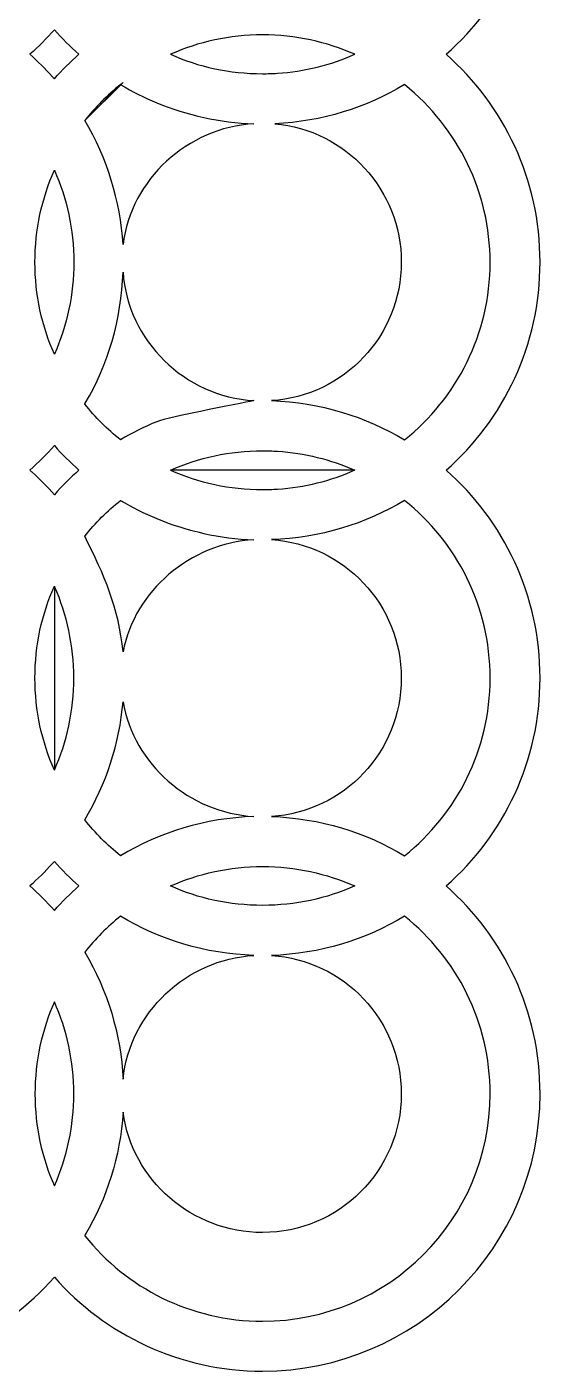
# Model space of a CAD drawing. Header units: centimetres. Extents: x -52 to 52, y -40 to 40.
# Drawn here: x -20.58 to -2.09, y -40 to 8.49 of the extents above; entities that cross this region are included whole.
import ezdxf

# ---------------------------------------------------------------- set-up
doc = ezdxf.new("R2010")
doc.units = ezdxf.units.CM
doc.header["$MEASUREMENT"] = 0
doc.layers.add('layer 1', color=7, linetype='Continuous')

msp = doc.modelspace()

# ---------------------------------------------------------------- linework, layer by layer
at = {"layer": 'layer 1', "color": 114}
for points, knots in [([(-48.70703, 7.4999), (-48.70703, 7.4999), (-48.70714, 7.5), (-48.70714, 7.5), (-48.70714, 7.5), (-48.70714, 7.5), (-48.70716, 7.50002), (-48.70716, 7.50002), (-48.70716, 7.50002), (-50.78352, 9.33253), (-52.09334, 12.01361), (-52.09334, 15), (-52.09334, 15), (-52.09334, 17.98637), (-50.78354, 20.66749), (-48.70718, 22.50002), (-48.70718, 22.50002), (-48.70718, 22.50002), (-48.70718, 22.50002), (-48.70718, 22.50002), (-48.70718, 22.50002), (-50.78354, 24.33252), (-52.09334, 27.01362), (-52.09334, 30), (-52.09334, 30), (-52.09334, 35.52191), (-47.61527, 40), (-42.09334, 40), (-42.09334, 40), (-39.10688, 40), (-36.42588, 38.69022), (-34.59337, 36.61379), (-34.59337, 36.61379), (-32.76085, 38.69018), (-30.07975, 40), (-27.09334, 40), (-27.09334, 40), (-24.10694, 40), (-21.42588, 38.69015), (-19.59337, 36.61378), (-19.59337, 36.61378), (-17.76084, 38.69017), (-15.07974, 40), (-12.09334, 40), (-12.09334, 40), (-6.57141, 40), (-2.09334, 35.52191), (-2.09334, 30), (-2.09334, 30), (-2.09334, 27.0136), (-3.40326, 24.33263), (-5.47963, 22.50011), (-5.47963, 22.50011), (-3.4032, 20.66758), (-2.09334, 17.98644), (-2.09334, 15), (-2.09334, 15), (-2.09334, 12.0136), (-3.40317, 9.33253), (-5.47955, 7.50002), (-5.47955, 7.50002), (-3.40315, 5.66749), (-2.09334, 2.98639), (-2.09334, 0), (-2.09334, 0), (-2.09334, -2.98645), (-3.40311, -5.66906), (-5.47955, -7.50157), (-5.47955, -7.50157), (-3.40316, -9.3341), (-2.09334, -12.0136), (-2.09334, -15), (-2.09334, -15), (-2.09334, -17.98639), (-3.40319, -20.66746), (-5.47956, -22.49997), (-5.47956, -22.49997), (-3.40317, -24.33252), (-2.09334, -27.01361), (-2.09334, -30), (-2.09334, -30), (-2.09334, -35.52191), (-6.57141, -40), (-12.09334, -40), (-12.09334, -40), (-15.07975, -40), (-17.76086, -38.69018), (-19.59338, -36.61379), (-19.59338, -36.61379), (-21.42589, -38.69023), (-24.10688, -40), (-27.09334, -40), (-27.09334, -40), (-30.07975, -40), (-32.76082, -38.69019), (-34.59334, -36.6138), (-34.59334, -36.6138), (-36.42586, -38.69017), (-39.10695, -40), (-42.09334, -40), (-42.09334, -40), (-47.61527, -40), (-52.09334, -35.52191), (-52.09334, -30), (-52.09334, -30), (-52.09334, -27.01361), (-50.78351, -24.33253), (-48.70714, -22.50001), (-48.70714, -22.50001), (-48.70714, -22.50001), (-48.70717, -22.49998), (-48.70717, -22.49998), (-48.70717, -22.49998), (-50.78352, -20.66748), (-52.09334, -17.98638), (-52.09334, -15), (-52.09334, -15), (-52.09334, -12.01362), (-50.78353, -9.3325), (-48.70717, -7.49998), (-48.70717, -7.49998), (-48.70717, -7.49998), (-48.70714, -7.49995), (-48.70714, -7.49995), (-48.70714, -7.49995), (-48.70714, -7.49995), (-48.70703, 7.4999), (-48.70703, 7.4999)], [0, 0, 0, 0, 0.03030303, 0.03030303, 0.03030303, 0.03030303, 0.06060606, 0.06060606, 0.06060606, 0.06060606, 0.09090909, 0.09090909, 0.09090909, 0.09090909, 0.12121212, 0.12121212, 0.12121212, 0.12121212, 0.15151515, 0.15151515, 0.15151515, 0.15151515, 0.18181818, 0.18181818, 0.18181818, 0.18181818, 0.21212121, 0.21212121, 0.21212121, 0.21212121, 0.24242424, 0.24242424, 0.24242424, 0.24242424, 0.27272727, 0.27272727, 0.27272727, 0.27272727, 0.3030303, 0.3030303, 0.3030303, 0.3030303, 0.33333333, 0.33333333, 0.33333333, 0.33333333, 0.36363636, 0.36363636, 0.36363636, 0.36363636, 0.39393939, 0.39393939, 0.39393939, 0.39393939, 0.42424242, 0.42424242, 0.42424242, 0.42424242, 0.45454545, 0.45454545, 0.45454545, 0.45454545, 0.48484848, 0.48484848, 0.48484848, 0.48484848, 0.51515152, 0.51515152, 0.51515152, 0.51515152, 0.54545455, 0.54545455, 0.54545455, 0.54545455, 0.57575758, 0.57575758, 0.57575758, 0.57575758, 0.60606061, 0.60606061, 0.60606061, 0.60606061, 0.63636364, 0.63636364, 0.63636364, 0.63636364, 0.66666667, 0.66666667, 0.66666667, 0.66666667, 0.6969697, 0.6969697, 0.6969697, 0.6969697, 0.72727273, 0.72727273, 0.72727273, 0.72727273, 0.75757576, 0.75757576, 0.75757576, 0.75757576, 0.78787879, 0.78787879, 0.78787879, 0.78787879, 0.81818182, 0.81818182, 0.81818182, 0.81818182, 0.84848485, 0.84848485, 0.84848485, 0.84848485, 0.87878788, 0.87878788, 0.87878788, 0.87878788, 0.90909091, 0.90909091, 0.90909091, 0.90909091, 0.93939394, 0.93939394, 0.93939394, 0.93939394, 1, 1, 1, 1]), ([(-18.70716, 7.5), (-19.02057, 7.22339), (-19.31674, 6.92724), (-19.59335, 6.61383), (-19.59335, 6.61383), (-19.59335, 6.61383), (-19.59335, 6.61383), (-19.59335, 6.61383), (-19.59335, 6.61383), (-19.61971, 6.64019), (-19.64394, 6.67076), (-19.66898, 6.6985), (-19.66898, 6.6985), (-19.66898, 6.6985), (-19.66902, 6.69854), (-19.66902, 6.69854), (-19.66902, 6.69854), (-19.66902, 6.69854), (-19.66903, 6.69855), (-19.66903, 6.69855), (-19.66903, 6.69855), (-19.66903, 6.69855), (-19.66904, 6.69856), (-19.66904, 6.69856), (-19.66904, 6.69856), (-19.66904, 6.69856), (-19.66904, 6.69857), (-19.66904, 6.69857), (-19.66904, 6.69857), (-19.66904, 6.69857), (-19.66905, 6.69858), (-19.66905, 6.69858), (-19.66905, 6.69858), (-19.92382, 6.98077), (-20.19443, 7.24839), (-20.47952, 7.50001), (-20.47952, 7.50001), (-20.47952, 7.50001), (-20.47952, 7.50001), (-20.47952, 7.50001), (-20.47952, 7.50001), (-20.16614, 7.7766), (-19.86991, 8.07289), (-19.59335, 8.3862), (-19.59335, 8.3862), (-19.31674, 8.07279), (-19.02059, 7.77663), (-18.70718, 7.50002), (-18.70718, 7.50002), (-18.70718, 7.50002), (-18.70716, 7.5), (-18.70716, 7.5)], [0, 0, 0, 0, 0.07142857, 0.07142857, 0.07142857, 0.07142857, 0.14285714, 0.14285714, 0.14285714, 0.14285714, 0.21428571, 0.21428571, 0.21428571, 0.21428571, 0.28571429, 0.28571429, 0.28571429, 0.28571429, 0.35714286, 0.35714286, 0.35714286, 0.35714286, 0.42857143, 0.42857143, 0.42857143, 0.42857143, 0.5, 0.5, 0.5, 0.5, 0.57142857, 0.57142857, 0.57142857, 0.57142857, 0.64285714, 0.64285714, 0.64285714, 0.64285714, 0.71428571, 0.71428571, 0.71428571, 0.71428571, 0.78571429, 0.78571429, 0.78571429, 0.78571429, 0.85714286, 0.85714286, 0.85714286, 0.85714286, 1, 1, 1, 1]), ([(-8.77377, 7.50002), (-9.63423, 7.1185), (-10.5726, 6.88072), (-11.55827, 6.8172), (-11.55827, 6.8172), (-11.73517, 6.8058), (-11.91357, 6.8), (-12.09334, 6.8), (-12.09334, 6.8), (-13.27472, 6.8), (-14.39805, 7.04998), (-15.4129, 7.4999), (-15.4129, 7.4999), (-15.41286, 7.49992), (-15.41282, 7.49993), (-15.41279, 7.49994), (-15.41279, 7.49994), (-15.41279, 7.49994), (-15.41265, 7.5), (-15.41265, 7.5), (-15.41265, 7.5), (-14.39783, 7.94995), (-13.27473, 8.2), (-12.09334, 8.2), (-12.09334, 8.2), (-10.91187, 8.2), (-9.78866, 7.94999), (-8.77377, 7.50002)], [0, 0, 0, 0, 0.125, 0.125, 0.125, 0.125, 0.25, 0.25, 0.25, 0.25, 0.375, 0.375, 0.375, 0.375, 0.5, 0.5, 0.5, 0.5, 0.625, 0.625, 0.625, 0.625, 0.75, 0.75, 0.75, 0.75, 1, 1, 1, 1]), ([(-18.50057, 5.11726), (-18.50057, 5.11726), (-18.50055, 5.11728), (-18.50055, 5.11728), (-18.50055, 5.11728), (-18.50055, 5.11728), (-18.50055, 5.11729), (-18.50055, 5.11729), (-18.50055, 5.11729), (-18.11967, 5.59352), (-17.68674, 6.02626), (-17.2105, 6.40713), (-17.2105, 6.40713), (-17.2105, 6.40713), (-17.2104, 6.40721), (-17.2104, 6.40721), (-17.2104, 6.40721), (-17.18037, 6.43123), (-17.15015, 6.45506), (-17.11977, 6.47866), (-17.11977, 6.47866), (-17.11977, 6.47866), (-18.50057, 5.11726), (-18.50057, 5.11726)], [0, 0, 0, 0, 0.14285714, 0.14285714, 0.14285714, 0.14285714, 0.28571429, 0.28571429, 0.28571429, 0.28571429, 0.42857143, 0.42857143, 0.42857143, 0.42857143, 0.57142857, 0.57142857, 0.57142857, 0.57142857, 0.71428571, 0.71428571, 0.71428571, 0.71428571, 1, 1, 1, 1]), ([(-18.50056, 5.11731), (-18.50056, 5.11731), (-18.50055, 5.11729), (-18.50055, 5.11729), (-18.50055, 5.11729), (-18.50055, 5.11729), (-18.50053, 5.11726), (-18.50053, 5.11726), (-18.50053, 5.11726), (-17.68482, 3.75069), (-17.21937, 2.22478), (-17.1193, 0.63866), (-17.1193, 0.63866), (-16.81843, 2.99747), (-14.80694, 4.84815), (-12.40345, 4.99528), (-12.40345, 4.99528), (-13.63952, 5.03296), (-14.81926, 5.30456), (-15.90326, 5.75172), (-15.90326, 5.75172), (-16.35249, 5.93704), (-16.78527, 6.15409), (-17.1988, 6.40017), (-17.1988, 6.40017), (-17.1988, 6.40017), (-17.19881, 6.40017), (-17.19881, 6.40017), (-17.19881, 6.40017), (-17.19881, 6.40017), (-17.20048, 6.40116), (-17.20048, 6.40116), (-17.20048, 6.40116), (-17.20048, 6.40116), (-17.2105, 6.40713), (-17.2105, 6.40713), (-17.2105, 6.40713), (-17.2105, 6.40713), (-17.21063, 6.40721), (-17.21063, 6.40721), (-17.21063, 6.40721), (-17.21063, 6.40721), (-18.50056, 5.11731), (-18.50056, 5.11731)], [0, 0, 0, 0, 0.08333333, 0.08333333, 0.08333333, 0.08333333, 0.16666667, 0.16666667, 0.16666667, 0.16666667, 0.25, 0.25, 0.25, 0.25, 0.33333333, 0.33333333, 0.33333333, 0.33333333, 0.41666667, 0.41666667, 0.41666667, 0.41666667, 0.5, 0.5, 0.5, 0.5, 0.58333333, 0.58333333, 0.58333333, 0.58333333, 0.66666667, 0.66666667, 0.66666667, 0.66666667, 0.75, 0.75, 0.75, 0.75, 0.83333333, 0.83333333, 0.83333333, 0.83333333, 1, 1, 1, 1]), ([(-11.76712, -4.99304), (-9.15814, -4.82491), (-7.09334, -2.65134), (-7.09334, 0), (-7.09334, 0), (-7.09334, 2.61164), (-9.09671, 4.77063), (-11.65028, 4.99517), (-11.65028, 4.99517), (-9.9471, 5.06983), (-8.35436, 5.58451), (-6.97609, 6.40722), (-6.97609, 6.40722), (-6.97609, 6.40722), (-6.97607, 6.40723), (-6.97607, 6.40723), (-6.97607, 6.40723), (-5.03606, 4.83525), (-3.89334, 2.50627), (-3.89334, 0), (-3.89334, 0), (-3.89334, -2.59256), (-5.09706, -4.9044), (-6.97609, -6.40716), (-6.97609, -6.40716), (-8.38581, -5.56568), (-10.01997, -5.04907), (-11.76712, -4.99304)], [0, 0, 0, 0, 0.125, 0.125, 0.125, 0.125, 0.25, 0.25, 0.25, 0.25, 0.375, 0.375, 0.375, 0.375, 0.5, 0.5, 0.5, 0.5, 0.625, 0.625, 0.625, 0.625, 0.75, 0.75, 0.75, 0.75, 1, 1, 1, 1]), ([(-19.59336, -3.31957), (-19.13233, -2.2722), (-18.89334, -1.14482), (-18.89334, 0), (-18.89334, 0), (-18.89334, 1.18146), (-19.14338, 2.30468), (-19.59336, 3.31959), (-19.59336, 3.31959), (-20.04334, 2.30469), (-20.29334, 1.18147), (-20.29334, 0), (-20.29334, 0), (-20.29334, -1.18147), (-20.04334, -2.30468), (-19.59336, -3.31957)], [0, 0, 0, 0, 0.2, 0.2, 0.2, 0.2, 0.4, 0.4, 0.4, 0.4, 0.6, 0.6, 0.6, 0.6, 1, 1, 1, 1]), ([(-18.50065, -5.11713), (-18.11975, -5.5934), (-17.68679, -6.02622), (-17.21052, -6.40711), (-17.21052, -6.40711), (-17.21052, -6.40711), (-17.21052, -6.40711), (-17.21052, -6.40711), (-17.21052, -6.40711), (-16.80129, -6.15135), (-16.35035, -5.93627), (-15.9048, -5.7524), (-15.9048, -5.7524), (-15.52291, -5.5948), (-12.42175, -4.99658), (-12.40338, -4.99296), (-12.40338, -4.99296), (-14.90113, -4.84004), (-16.94308, -2.84528), (-17.11978, -0.35401), (-17.11978, -0.35401), (-17.18051, -2.07514), (-17.65637, -3.69044), (-18.48076, -5.08379), (-18.48076, -5.08379), (-18.48076, -5.08379), (-18.48077, -5.08381), (-18.48077, -5.08381), (-18.48077, -5.08381), (-18.48734, -5.09491), (-18.49386, -5.10604), (-18.50048, -5.11713), (-18.50048, -5.11713), (-18.50048, -5.11713), (-18.5005, -5.11717), (-18.5005, -5.11717), (-18.5005, -5.11717), (-18.5005, -5.11717), (-18.50053, -5.11722), (-18.50053, -5.11722), (-18.50053, -5.11722), (-18.50053, -5.11722), (-18.50065, -5.11713), (-18.50065, -5.11713)], [0, 0, 0, 0, 0.08333333, 0.08333333, 0.08333333, 0.08333333, 0.16666667, 0.16666667, 0.16666667, 0.16666667, 0.25, 0.25, 0.25, 0.25, 0.33333333, 0.33333333, 0.33333333, 0.33333333, 0.41666667, 0.41666667, 0.41666667, 0.41666667, 0.5, 0.5, 0.5, 0.5, 0.58333333, 0.58333333, 0.58333333, 0.58333333, 0.66666667, 0.66666667, 0.66666667, 0.66666667, 0.75, 0.75, 0.75, 0.75, 0.83333333, 0.83333333, 0.83333333, 0.83333333, 1, 1, 1, 1]), ([(-19.59334, -6.61381), (-19.86994, -6.9272), (-20.16613, -7.22343), (-20.47952, -7.49998), (-20.47952, -7.49998), (-20.47952, -7.49998), (-20.47952, -7.49998), (-20.47952, -7.49998), (-20.47952, -7.49998), (-20.47952, -7.49998), (-20.47951, -7.49999), (-20.47951, -7.49999), (-20.47951, -7.49999), (-20.45086, -7.52528), (-20.42237, -7.55075), (-20.39401, -7.57636), (-20.39401, -7.57636), (-20.39401, -7.57636), (-20.394, -7.57637), (-20.394, -7.57637), (-20.394, -7.57637), (-20.394, -7.57637), (-20.39399, -7.57637), (-20.39399, -7.57637), (-20.39399, -7.57637), (-20.39399, -7.57637), (-20.39398, -7.57638), (-20.39398, -7.57638), (-20.39398, -7.57638), (-20.11206, -7.83097), (-19.84482, -8.10147), (-19.59345, -8.38629), (-19.59345, -8.38629), (-19.59345, -8.38629), (-19.59334, -8.38617), (-19.59334, -8.38617), (-19.59334, -8.38617), (-19.31674, -8.07276), (-19.02058, -7.77658), (-18.70717, -7.49998), (-18.70717, -7.49998), (-18.70717, -7.49998), (-18.70717, -7.49998), (-18.70717, -7.49998), (-18.70717, -7.49998), (-19.02065, -7.22331), (-19.31668, -6.92729), (-19.59334, -6.61381), (-19.59334, -6.61381), (-19.59334, -6.61381), (-19.59337, -6.61378), (-19.59337, -6.61378), (-19.59337, -6.61378), (-19.59337, -6.61378), (-19.59334, -6.61381), (-19.59334, -6.61381)], [0, 0, 0, 0, 0.06666667, 0.06666667, 0.06666667, 0.06666667, 0.13333333, 0.13333333, 0.13333333, 0.13333333, 0.2, 0.2, 0.2, 0.2, 0.26666667, 0.26666667, 0.26666667, 0.26666667, 0.33333333, 0.33333333, 0.33333333, 0.33333333, 0.4, 0.4, 0.4, 0.4, 0.46666667, 0.46666667, 0.46666667, 0.46666667, 0.53333333, 0.53333333, 0.53333333, 0.53333333, 0.6, 0.6, 0.6, 0.6, 0.66666667, 0.66666667, 0.66666667, 0.66666667, 0.73333333, 0.73333333, 0.73333333, 0.73333333, 0.8, 0.8, 0.8, 0.8, 0.86666667, 0.86666667, 0.86666667, 0.86666667, 1, 1, 1, 1]), ([(-8.77376, -7.49997), (-8.77376, -7.49997), (-8.78633, -7.49445), (-8.78633, -7.49445), (-8.78633, -7.49445), (-9.64151, -7.117), (-10.57336, -6.88147), (-11.55193, -6.81764), (-11.55193, -6.81764), (-11.73091, -6.80597), (-11.91142, -6.8), (-12.09334, -6.8), (-12.09334, -6.8), (-13.27473, -6.8), (-14.39786, -7.05006), (-15.41268, -7.50002), (-15.41268, -7.50002), (-15.41268, -7.50002), (-15.4127, -7.50002), (-15.41271, -7.50002), (-15.41271, -7.50002), (-15.41271, -7.50002), (-8.77376, -7.49997), (-8.77376, -7.49997)], [0, 0, 0, 0, 0.14285714, 0.14285714, 0.14285714, 0.14285714, 0.28571429, 0.28571429, 0.28571429, 0.28571429, 0.42857143, 0.42857143, 0.42857143, 0.42857143, 0.57142857, 0.57142857, 0.57142857, 0.57142857, 0.71428571, 0.71428571, 0.71428571, 0.71428571, 1, 1, 1, 1]), ([(-8.77373, -7.49998), (-8.77373, -7.49998), (-8.78618, -7.50546), (-8.78618, -7.50546), (-8.78618, -7.50546), (-9.6416, -7.88304), (-10.57371, -8.11867), (-11.55256, -8.18244), (-11.55256, -8.18244), (-11.73133, -8.19409), (-11.91163, -8.2), (-12.09334, -8.2), (-12.09334, -8.2), (-13.27474, -8.2), (-14.39784, -7.94995), (-15.41268, -7.50002), (-15.41268, -7.50002), (-15.41268, -7.50002), (-8.77373, -7.49998), (-8.77373, -7.49998)], [0, 0, 0, 0, 0.16666667, 0.16666667, 0.16666667, 0.16666667, 0.33333333, 0.33333333, 0.33333333, 0.33333333, 0.5, 0.5, 0.5, 0.5, 0.66666667, 0.66666667, 0.66666667, 0.66666667, 1, 1, 1, 1]), ([(-17.1196, -14.05121), (-16.69515, -11.84243), (-14.70055, -10.15009), (-12.40345, -10.00944), (-12.40345, -10.00944), (-13.64018, -9.97176), (-14.82055, -9.69512), (-15.90499, -9.24756), (-15.90499, -9.24756), (-16.35771, -9.06071), (-16.78773, -8.83947), (-17.21049, -8.59286), (-17.21049, -8.59286), (-17.21049, -8.59286), (-17.21049, -8.59286), (-17.21049, -8.59286), (-17.21049, -8.59286), (-17.68672, -8.97373), (-18.11966, -9.40649), (-18.50054, -9.88271), (-18.50054, -9.88271), (-17.8027, -11.27839), (-17.26833, -12.47174), (-17.1196, -14.05121)], [0, 0, 0, 0, 0.14285714, 0.14285714, 0.14285714, 0.14285714, 0.28571429, 0.28571429, 0.28571429, 0.28571429, 0.42857143, 0.42857143, 0.42857143, 0.42857143, 0.57142857, 0.57142857, 0.57142857, 0.57142857, 0.71428571, 0.71428571, 0.71428571, 0.71428571, 1, 1, 1, 1]), ([(-11.76712, -10.00767), (-10.01997, -9.95163), (-8.38584, -9.43425), (-6.97611, -8.59277), (-6.97611, -8.59277), (-5.09712, -10.09554), (-3.89334, -12.40748), (-3.89334, -15), (-3.89334, -15), (-3.89334, -17.59251), (-5.09712, -19.90444), (-6.97609, -21.4072), (-6.97609, -21.4072), (-8.38581, -20.56572), (-10.01998, -20.05129), (-11.76712, -19.99525), (-11.76712, -19.99525), (-9.15815, -19.82712), (-7.09334, -17.65133), (-7.09334, -15), (-7.09334, -15), (-7.09334, -12.34867), (-9.15812, -10.1758), (-11.76712, -10.00767)], [0, 0, 0, 0, 0.14285714, 0.14285714, 0.14285714, 0.14285714, 0.28571429, 0.28571429, 0.28571429, 0.28571429, 0.42857143, 0.42857143, 0.42857143, 0.42857143, 0.57142857, 0.57142857, 0.57142857, 0.57142857, 0.71428571, 0.71428571, 0.71428571, 0.71428571, 1, 1, 1, 1]), ([(-19.59337, -11.68039), (-20.04336, -12.6953), (-20.29334, -13.81853), (-20.29334, -15), (-20.29334, -15), (-20.29334, -16.18148), (-20.04334, -17.3047), (-19.59335, -18.3196), (-19.59335, -18.3196), (-19.59335, -18.3196), (-19.59337, -11.68039), (-19.59337, -11.68039)], [0, 0, 0, 0, 0.25, 0.25, 0.25, 0.25, 0.5, 0.5, 0.5, 0.5, 1, 1, 1, 1]), ([(-19.59333, -11.68042), (-19.59333, -11.68042), (-19.5834, -11.703), (-19.5834, -11.703), (-19.5834, -11.703), (-19.5834, -11.703), (-19.5834, -11.70301), (-19.5834, -11.70301), (-19.5834, -11.70301), (-19.5834, -11.70301), (-19.5834, -11.70302), (-19.5834, -11.70302), (-19.5834, -11.70302), (-19.5834, -11.70302), (-19.58336, -11.70309), (-19.58336, -11.70309), (-19.58336, -11.70309), (-19.58336, -11.70309), (-19.58336, -11.7031), (-19.58336, -11.7031), (-19.58336, -11.7031), (-19.58336, -11.7031), (-19.58336, -11.70311), (-19.58336, -11.70311), (-19.58336, -11.70311), (-19.13968, -12.71207), (-18.89334, -13.82733), (-18.89334, -15), (-18.89334, -15), (-18.89334, -16.18147), (-19.14334, -17.30468), (-19.59334, -18.31958), (-19.59334, -18.31958), (-19.59334, -18.31958), (-19.59333, -11.68042), (-19.59333, -11.68042)], [0, 0, 0, 0, 0.1, 0.1, 0.1, 0.1, 0.2, 0.2, 0.2, 0.2, 0.3, 0.3, 0.3, 0.3, 0.4, 0.4, 0.4, 0.4, 0.5, 0.5, 0.5, 0.5, 0.6, 0.6, 0.6, 0.6, 0.7, 0.7, 0.7, 0.7, 0.8, 0.8, 0.8, 0.8, 1, 1, 1, 1]), ([(-17.1197, -15.85458), (-17.24706, -17.35854), (-17.72701, -18.82132), (-18.50055, -20.11725), (-18.50055, -20.11725), (-18.11965, -20.59352), (-17.68686, -21.02627), (-17.21061, -21.40715), (-17.21061, -21.40715), (-15.79514, -20.56224), (-14.15857, -20.04814), (-12.40344, -19.99533), (-12.40344, -19.99533), (-14.73541, -19.85495), (-16.73094, -18.11096), (-17.1197, -15.85458)], [0, 0, 0, 0, 0.2, 0.2, 0.2, 0.2, 0.4, 0.4, 0.4, 0.4, 0.6, 0.6, 0.6, 0.6, 1, 1, 1, 1]), ([(-19.59335, -23.38617), (-19.86985, -23.07274), (-20.16616, -22.77654), (-20.47953, -22.49998), (-20.47953, -22.49998), (-20.47953, -22.49998), (-20.47953, -22.49998), (-20.47953, -22.49998), (-20.47953, -22.49998), (-20.19428, -22.24824), (-19.92352, -21.98048), (-19.66862, -21.69812), (-19.66862, -21.69812), (-19.66862, -21.69812), (-19.6686, -21.6981), (-19.6686, -21.6981), (-19.6686, -21.6981), (-19.6686, -21.6981), (-19.66858, -21.69808), (-19.66858, -21.69808), (-19.66858, -21.69808), (-19.66858, -21.69808), (-19.66857, -21.69806), (-19.66857, -21.69806), (-19.66857, -21.69806), (-19.66297, -21.69186), (-19.59336, -21.61381), (-19.59336, -21.61381), (-19.59336, -21.61381), (-19.31675, -21.92722), (-19.02057, -22.22336), (-18.70716, -22.49997), (-18.70716, -22.49997), (-19.02057, -22.77659), (-19.31674, -23.07275), (-19.59335, -23.38617)], [0, 0, 0, 0, 0.1, 0.1, 0.1, 0.1, 0.2, 0.2, 0.2, 0.2, 0.3, 0.3, 0.3, 0.3, 0.4, 0.4, 0.4, 0.4, 0.5, 0.5, 0.5, 0.5, 0.6, 0.6, 0.6, 0.6, 0.7, 0.7, 0.7, 0.7, 0.8, 0.8, 0.8, 0.8, 1, 1, 1, 1]), ([(-15.41294, -22.49998), (-14.39802, -22.94998), (-13.27482, -23.2), (-12.09334, -23.2), (-12.09334, -23.2), (-10.91187, -23.2), (-9.78868, -22.94997), (-8.77378, -22.49998), (-8.77378, -22.49998), (-9.78866, -22.05), (-10.91187, -21.8), (-12.09334, -21.8), (-12.09334, -21.8), (-13.2748, -21.8), (-14.39803, -22.05), (-15.41294, -22.49998)], [0, 0, 0, 0, 0.2, 0.2, 0.2, 0.2, 0.4, 0.4, 0.4, 0.4, 0.6, 0.6, 0.6, 0.6, 1, 1, 1, 1]), ([(-12.40345, -25.00473), (-14.84759, -25.1542), (-16.86884, -27.0608), (-17.11982, -29.47474), (-17.11982, -29.47474), (-17.19322, -27.86462), (-17.67551, -26.26494), (-18.50057, -24.88274), (-18.50057, -24.88274), (-18.11971, -24.40653), (-17.68685, -23.97366), (-17.21063, -23.59279), (-17.21063, -23.59279), (-15.79653, -24.43689), (-14.15664, -24.9513), (-12.40345, -25.00473)], [0, 0, 0, 0, 0.2, 0.2, 0.2, 0.2, 0.4, 0.4, 0.4, 0.4, 0.6, 0.6, 0.6, 0.6, 1, 1, 1, 1]), ([(-17.11833, -30.66143), (-16.79509, -33.11044), (-14.63048, -35), (-12.09334, -35), (-12.09334, -35), (-9.33237, -35), (-7.09334, -32.76096), (-7.09334, -30), (-7.09334, -30), (-7.09334, -27.34866), (-9.15814, -25.17447), (-11.76712, -25.00634), (-11.76712, -25.00634), (-10.01995, -24.95029), (-8.38578, -24.43428), (-6.97605, -23.59279), (-6.97605, -23.59279), (-5.09707, -25.09556), (-3.89334, -27.40749), (-3.89334, -30), (-3.89334, -30), (-3.89334, -34.52797), (-7.56537, -38.2), (-12.09334, -38.2), (-12.09334, -38.2), (-14.68585, -38.2), (-16.99779, -36.99626), (-18.50055, -35.11727), (-18.50055, -35.11727), (-18.49354, -35.10553), (-18.48662, -35.09373), (-18.47965, -35.08196), (-18.47965, -35.08196), (-18.47965, -35.08196), (-18.47964, -35.08194), (-18.47964, -35.08194), (-18.47964, -35.08194), (-17.70422, -33.77069), (-17.22314, -32.26836), (-17.11833, -30.66143)], [0, 0, 0, 0, 0.09090909, 0.09090909, 0.09090909, 0.09090909, 0.18181818, 0.18181818, 0.18181818, 0.18181818, 0.27272727, 0.27272727, 0.27272727, 0.27272727, 0.36363636, 0.36363636, 0.36363636, 0.36363636, 0.45454545, 0.45454545, 0.45454545, 0.45454545, 0.54545455, 0.54545455, 0.54545455, 0.54545455, 0.63636364, 0.63636364, 0.63636364, 0.63636364, 0.72727273, 0.72727273, 0.72727273, 0.72727273, 0.81818182, 0.81818182, 0.81818182, 0.81818182, 1, 1, 1, 1]), ([(-19.59336, -26.68041), (-19.14337, -27.69531), (-18.89334, -28.81853), (-18.89334, -30), (-18.89334, -30), (-18.89334, -31.14291), (-19.13147, -32.2744), (-19.59337, -33.31957), (-19.59337, -33.31957), (-20.04335, -32.30469), (-20.29334, -31.18147), (-20.29334, -30), (-20.29334, -30), (-20.29334, -28.81853), (-20.04335, -27.69532), (-19.59336, -26.68041)], [0, 0, 0, 0, 0.2, 0.2, 0.2, 0.2, 0.4, 0.4, 0.4, 0.4, 0.6, 0.6, 0.6, 0.6, 1, 1, 1, 1])]:
    msp.add_open_spline(points, degree=3, knots=knots, dxfattribs=at)
at = {"layer": 'layer 1', "color": 254, "lineweight": 9}
for points, knots in [([(-48.70703, 7.4999), (-48.70703, 7.4999), (-48.70714, 7.5), (-48.70714, 7.5), (-48.70714, 7.5), (-48.70714, 7.5), (-48.70716, 7.50002), (-48.70716, 7.50002), (-48.70716, 7.50002), (-50.78352, 9.33253), (-52.09334, 12.01361), (-52.09334, 15), (-52.09334, 15), (-52.09334, 17.98637), (-50.78354, 20.66749), (-48.70718, 22.50002), (-48.70718, 22.50002), (-48.70718, 22.50002), (-48.70718, 22.50002), (-48.70718, 22.50002), (-48.70718, 22.50002), (-50.78354, 24.33252), (-52.09334, 27.01362), (-52.09334, 30), (-52.09334, 30), (-52.09334, 35.52191), (-47.61527, 40), (-42.09334, 40), (-42.09334, 40), (-39.10688, 40), (-36.42588, 38.69022), (-34.59337, 36.61379), (-34.59337, 36.61379), (-32.76085, 38.69018), (-30.07975, 40), (-27.09334, 40), (-27.09334, 40), (-24.10694, 40), (-21.42588, 38.69015), (-19.59337, 36.61378), (-19.59337, 36.61378), (-17.76084, 38.69017), (-15.07974, 40), (-12.09334, 40), (-12.09334, 40), (-6.57141, 40), (-2.09334, 35.52191), (-2.09334, 30), (-2.09334, 30), (-2.09334, 27.0136), (-3.40326, 24.33263), (-5.47963, 22.50011), (-5.47963, 22.50011), (-3.4032, 20.66758), (-2.09334, 17.98644), (-2.09334, 15), (-2.09334, 15), (-2.09334, 12.0136), (-3.40317, 9.33253), (-5.47955, 7.50002), (-5.47955, 7.50002), (-3.40315, 5.66749), (-2.09334, 2.98639), (-2.09334, 0), (-2.09334, 0), (-2.09334, -2.98645), (-3.40311, -5.66906), (-5.47955, -7.50157), (-5.47955, -7.50157), (-3.40316, -9.3341), (-2.09334, -12.0136), (-2.09334, -15), (-2.09334, -15), (-2.09334, -17.98639), (-3.40319, -20.66746), (-5.47956, -22.49997), (-5.47956, -22.49997), (-3.40317, -24.33252), (-2.09334, -27.01361), (-2.09334, -30), (-2.09334, -30), (-2.09334, -35.52191), (-6.57141, -40), (-12.09334, -40), (-12.09334, -40), (-15.07975, -40), (-17.76086, -38.69018), (-19.59338, -36.61379), (-19.59338, -36.61379), (-21.42589, -38.69023), (-24.10688, -40), (-27.09334, -40), (-27.09334, -40), (-30.07975, -40), (-32.76082, -38.69019), (-34.59334, -36.6138), (-34.59334, -36.6138), (-36.42586, -38.69017), (-39.10695, -40), (-42.09334, -40), (-42.09334, -40), (-47.61527, -40), (-52.09334, -35.52191), (-52.09334, -30), (-52.09334, -30), (-52.09334, -27.01361), (-50.78351, -24.33253), (-48.70714, -22.50001), (-48.70714, -22.50001), (-48.70714, -22.50001), (-48.70717, -22.49998), (-48.70717, -22.49998), (-48.70717, -22.49998), (-50.78352, -20.66748), (-52.09334, -17.98638), (-52.09334, -15), (-52.09334, -15), (-52.09334, -12.01362), (-50.78353, -9.3325), (-48.70717, -7.49998), (-48.70717, -7.49998), (-48.70717, -7.49998), (-48.70714, -7.49995), (-48.70714, -7.49995)], [0, 0, 0, 0, 0.03125, 0.03125, 0.03125, 0.03125, 0.0625, 0.0625, 0.0625, 0.0625, 0.09375, 0.09375, 0.09375, 0.09375, 0.125, 0.125, 0.125, 0.125, 0.15625, 0.15625, 0.15625, 0.15625, 0.1875, 0.1875, 0.1875, 0.1875, 0.21875, 0.21875, 0.21875, 0.21875, 0.25, 0.25, 0.25, 0.25, 0.28125, 0.28125, 0.28125, 0.28125, 0.3125, 0.3125, 0.3125, 0.3125, 0.34375, 0.34375, 0.34375, 0.34375, 0.375, 0.375, 0.375, 0.375, 0.40625, 0.40625, 0.40625, 0.40625, 0.4375, 0.4375, 0.4375, 0.4375, 0.46875, 0.46875, 0.46875, 0.46875, 0.5, 0.5, 0.5, 0.5, 0.53125, 0.53125, 0.53125, 0.53125, 0.5625, 0.5625, 0.5625, 0.5625, 0.59375, 0.59375, 0.59375, 0.59375, 0.625, 0.625, 0.625, 0.625, 0.65625, 0.65625, 0.65625, 0.65625, 0.6875, 0.6875, 0.6875, 0.6875, 0.71875, 0.71875, 0.71875, 0.71875, 0.75, 0.75, 0.75, 0.75, 0.78125, 0.78125, 0.78125, 0.78125, 0.8125, 0.8125, 0.8125, 0.8125, 0.84375, 0.84375, 0.84375, 0.84375, 0.875, 0.875, 0.875, 0.875, 0.90625, 0.90625, 0.90625, 0.90625, 0.9375, 0.9375, 0.9375, 0.9375, 1, 1, 1, 1]), ([(-18.70716, 7.5), (-19.02057, 7.22339), (-19.31674, 6.92724), (-19.59335, 6.61383), (-19.59335, 6.61383), (-19.59335, 6.61383), (-19.59335, 6.61383), (-19.59335, 6.61383), (-19.59335, 6.61383), (-19.61971, 6.64019), (-19.64394, 6.67076), (-19.66898, 6.6985), (-19.66898, 6.6985), (-19.66898, 6.6985), (-19.66902, 6.69854), (-19.66902, 6.69854), (-19.66902, 6.69854), (-19.66902, 6.69854), (-19.66903, 6.69855), (-19.66903, 6.69855), (-19.66903, 6.69855), (-19.66903, 6.69855), (-19.66904, 6.69856), (-19.66904, 6.69856), (-19.66904, 6.69856), (-19.66904, 6.69856), (-19.66904, 6.69857), (-19.66904, 6.69857), (-19.66904, 6.69857), (-19.66904, 6.69857), (-19.66905, 6.69858), (-19.66905, 6.69858), (-19.66905, 6.69858), (-19.92382, 6.98077), (-20.19443, 7.24839), (-20.47952, 7.50001), (-20.47952, 7.50001), (-20.47952, 7.50001), (-20.47952, 7.50001), (-20.47952, 7.50001), (-20.47952, 7.50001), (-20.16614, 7.7766), (-19.86991, 8.07289), (-19.59335, 8.3862), (-19.59335, 8.3862), (-19.31674, 8.07279), (-19.02059, 7.77663), (-18.70718, 7.50002), (-18.70718, 7.50002), (-18.70718, 7.50002), (-18.70716, 7.5), (-18.70716, 7.5)], [0, 0, 0, 0, 0.07142857, 0.07142857, 0.07142857, 0.07142857, 0.14285714, 0.14285714, 0.14285714, 0.14285714, 0.21428571, 0.21428571, 0.21428571, 0.21428571, 0.28571429, 0.28571429, 0.28571429, 0.28571429, 0.35714286, 0.35714286, 0.35714286, 0.35714286, 0.42857143, 0.42857143, 0.42857143, 0.42857143, 0.5, 0.5, 0.5, 0.5, 0.57142857, 0.57142857, 0.57142857, 0.57142857, 0.64285714, 0.64285714, 0.64285714, 0.64285714, 0.71428571, 0.71428571, 0.71428571, 0.71428571, 0.78571429, 0.78571429, 0.78571429, 0.78571429, 0.85714286, 0.85714286, 0.85714286, 0.85714286, 1, 1, 1, 1]), ([(-8.77377, 7.50002), (-9.63423, 7.1185), (-10.5726, 6.88072), (-11.55827, 6.8172), (-11.55827, 6.8172), (-11.73517, 6.8058), (-11.91357, 6.8), (-12.09334, 6.8), (-12.09334, 6.8), (-13.27472, 6.8), (-14.39805, 7.04998), (-15.4129, 7.4999), (-15.4129, 7.4999), (-15.41286, 7.49992), (-15.41282, 7.49993), (-15.41279, 7.49994), (-15.41279, 7.49994), (-15.41279, 7.49994), (-15.41265, 7.5), (-15.41265, 7.5), (-15.41265, 7.5), (-14.39783, 7.94995), (-13.27473, 8.2), (-12.09334, 8.2), (-12.09334, 8.2), (-10.91187, 8.2), (-9.78866, 7.94999), (-8.77377, 7.50002)], [0, 0, 0, 0, 0.125, 0.125, 0.125, 0.125, 0.25, 0.25, 0.25, 0.25, 0.375, 0.375, 0.375, 0.375, 0.5, 0.5, 0.5, 0.5, 0.625, 0.625, 0.625, 0.625, 0.75, 0.75, 0.75, 0.75, 1, 1, 1, 1]), ([(-18.50057, 5.11726), (-18.50057, 5.11726), (-18.50055, 5.11728), (-18.50055, 5.11728), (-18.50055, 5.11728), (-18.50055, 5.11728), (-18.50055, 5.11729), (-18.50055, 5.11729), (-18.50055, 5.11729), (-18.11967, 5.59352), (-17.68674, 6.02626), (-17.2105, 6.40713), (-17.2105, 6.40713), (-17.2105, 6.40713), (-17.2104, 6.40721), (-17.2104, 6.40721), (-17.2104, 6.40721), (-17.18037, 6.43123), (-17.15015, 6.45506), (-17.11977, 6.47866)], [0, 0, 0, 0, 0.16666667, 0.16666667, 0.16666667, 0.16666667, 0.33333333, 0.33333333, 0.33333333, 0.33333333, 0.5, 0.5, 0.5, 0.5, 0.66666667, 0.66666667, 0.66666667, 0.66666667, 1, 1, 1, 1]), ([(-18.50056, 5.11731), (-18.50056, 5.11731), (-18.50055, 5.11729), (-18.50055, 5.11729), (-18.50055, 5.11729), (-18.50055, 5.11729), (-18.50053, 5.11726), (-18.50053, 5.11726), (-18.50053, 5.11726), (-17.68482, 3.75069), (-17.21937, 2.22478), (-17.1193, 0.63866), (-17.1193, 0.63866), (-16.81843, 2.99747), (-14.80694, 4.84815), (-12.40345, 4.99528), (-12.40345, 4.99528), (-13.63952, 5.03296), (-14.81926, 5.30456), (-15.90326, 5.75172), (-15.90326, 5.75172), (-16.35249, 5.93704), (-16.78527, 6.15409), (-17.1988, 6.40017), (-17.1988, 6.40017), (-17.1988, 6.40017), (-17.19881, 6.40017), (-17.19881, 6.40017), (-17.19881, 6.40017), (-17.19881, 6.40017), (-17.20048, 6.40116), (-17.20048, 6.40116), (-17.20048, 6.40116), (-17.20048, 6.40116), (-17.2105, 6.40713), (-17.2105, 6.40713), (-17.2105, 6.40713), (-17.2105, 6.40713), (-17.21063, 6.40721), (-17.21063, 6.40721)], [0, 0, 0, 0, 0.09090909, 0.09090909, 0.09090909, 0.09090909, 0.18181818, 0.18181818, 0.18181818, 0.18181818, 0.27272727, 0.27272727, 0.27272727, 0.27272727, 0.36363636, 0.36363636, 0.36363636, 0.36363636, 0.45454545, 0.45454545, 0.45454545, 0.45454545, 0.54545455, 0.54545455, 0.54545455, 0.54545455, 0.63636364, 0.63636364, 0.63636364, 0.63636364, 0.72727273, 0.72727273, 0.72727273, 0.72727273, 0.81818182, 0.81818182, 0.81818182, 0.81818182, 1, 1, 1, 1]), ([(-11.76712, -4.99304), (-9.15814, -4.82491), (-7.09334, -2.65134), (-7.09334, 0), (-7.09334, 0), (-7.09334, 2.61164), (-9.09671, 4.77063), (-11.65028, 4.99517), (-11.65028, 4.99517), (-9.9471, 5.06983), (-8.35436, 5.58451), (-6.97609, 6.40722), (-6.97609, 6.40722), (-6.97609, 6.40722), (-6.97607, 6.40723), (-6.97607, 6.40723), (-6.97607, 6.40723), (-5.03606, 4.83525), (-3.89334, 2.50627), (-3.89334, 0), (-3.89334, 0), (-3.89334, -2.59256), (-5.09706, -4.9044), (-6.97609, -6.40716), (-6.97609, -6.40716), (-8.38581, -5.56568), (-10.01997, -5.04907), (-11.76712, -4.99304)], [0, 0, 0, 0, 0.125, 0.125, 0.125, 0.125, 0.25, 0.25, 0.25, 0.25, 0.375, 0.375, 0.375, 0.375, 0.5, 0.5, 0.5, 0.5, 0.625, 0.625, 0.625, 0.625, 0.75, 0.75, 0.75, 0.75, 1, 1, 1, 1]), ([(-19.59336, -3.31957), (-19.13233, -2.2722), (-18.89334, -1.14482), (-18.89334, 0), (-18.89334, 0), (-18.89334, 1.18146), (-19.14338, 2.30468), (-19.59336, 3.31959), (-19.59336, 3.31959), (-20.04334, 2.30469), (-20.29334, 1.18147), (-20.29334, 0), (-20.29334, 0), (-20.29334, -1.18147), (-20.04334, -2.30468), (-19.59336, -3.31957)], [0, 0, 0, 0, 0.2, 0.2, 0.2, 0.2, 0.4, 0.4, 0.4, 0.4, 0.6, 0.6, 0.6, 0.6, 1, 1, 1, 1]), ([(-18.50065, -5.11713), (-18.11975, -5.5934), (-17.68679, -6.02622), (-17.21052, -6.40711), (-17.21052, -6.40711), (-17.21052, -6.40711), (-17.21052, -6.40711), (-17.21052, -6.40711), (-17.21052, -6.40711), (-16.80129, -6.15135), (-16.35035, -5.93627), (-15.9048, -5.7524), (-15.9048, -5.7524), (-15.52291, -5.5948), (-12.42175, -4.99658), (-12.40338, -4.99296), (-12.40338, -4.99296), (-14.90113, -4.84004), (-16.94308, -2.84528), (-17.11978, -0.35401), (-17.11978, -0.35401), (-17.18051, -2.07514), (-17.65637, -3.69044), (-18.48076, -5.08379), (-18.48076, -5.08379), (-18.48076, -5.08379), (-18.48077, -5.08381), (-18.48077, -5.08381), (-18.48077, -5.08381), (-18.48734, -5.09491), (-18.49386, -5.10604), (-18.50048, -5.11713), (-18.50048, -5.11713), (-18.50048, -5.11713), (-18.5005, -5.11717), (-18.5005, -5.11717), (-18.5005, -5.11717), (-18.5005, -5.11717), (-18.50053, -5.11722), (-18.50053, -5.11722)], [0, 0, 0, 0, 0.09090909, 0.09090909, 0.09090909, 0.09090909, 0.18181818, 0.18181818, 0.18181818, 0.18181818, 0.27272727, 0.27272727, 0.27272727, 0.27272727, 0.36363636, 0.36363636, 0.36363636, 0.36363636, 0.45454545, 0.45454545, 0.45454545, 0.45454545, 0.54545455, 0.54545455, 0.54545455, 0.54545455, 0.63636364, 0.63636364, 0.63636364, 0.63636364, 0.72727273, 0.72727273, 0.72727273, 0.72727273, 0.81818182, 0.81818182, 0.81818182, 0.81818182, 1, 1, 1, 1]), ([(-19.59334, -6.61381), (-19.86994, -6.9272), (-20.16613, -7.22343), (-20.47952, -7.49998), (-20.47952, -7.49998), (-20.47952, -7.49998), (-20.47952, -7.49998), (-20.47952, -7.49998), (-20.47952, -7.49998), (-20.47952, -7.49998), (-20.47951, -7.49999), (-20.47951, -7.49999), (-20.47951, -7.49999), (-20.45086, -7.52528), (-20.42237, -7.55075), (-20.39401, -7.57636), (-20.39401, -7.57636), (-20.39401, -7.57636), (-20.394, -7.57637), (-20.394, -7.57637), (-20.394, -7.57637), (-20.394, -7.57637), (-20.39399, -7.57637), (-20.39399, -7.57637), (-20.39399, -7.57637), (-20.39399, -7.57637), (-20.39398, -7.57638), (-20.39398, -7.57638), (-20.39398, -7.57638), (-20.11206, -7.83097), (-19.84482, -8.10147), (-19.59345, -8.38629), (-19.59345, -8.38629), (-19.59345, -8.38629), (-19.59334, -8.38617), (-19.59334, -8.38617), (-19.59334, -8.38617), (-19.31674, -8.07276), (-19.02058, -7.77658), (-18.70717, -7.49998), (-18.70717, -7.49998), (-18.70717, -7.49998), (-18.70717, -7.49998), (-18.70717, -7.49998), (-18.70717, -7.49998), (-19.02065, -7.22331), (-19.31668, -6.92729), (-19.59334, -6.61381), (-19.59334, -6.61381), (-19.59334, -6.61381), (-19.59337, -6.61378), (-19.59337, -6.61378)], [0, 0, 0, 0, 0.07142857, 0.07142857, 0.07142857, 0.07142857, 0.14285714, 0.14285714, 0.14285714, 0.14285714, 0.21428571, 0.21428571, 0.21428571, 0.21428571, 0.28571429, 0.28571429, 0.28571429, 0.28571429, 0.35714286, 0.35714286, 0.35714286, 0.35714286, 0.42857143, 0.42857143, 0.42857143, 0.42857143, 0.5, 0.5, 0.5, 0.5, 0.57142857, 0.57142857, 0.57142857, 0.57142857, 0.64285714, 0.64285714, 0.64285714, 0.64285714, 0.71428571, 0.71428571, 0.71428571, 0.71428571, 0.78571429, 0.78571429, 0.78571429, 0.78571429, 0.85714286, 0.85714286, 0.85714286, 0.85714286, 1, 1, 1, 1]), ([(-8.77376, -7.49997), (-8.77376, -7.49997), (-8.78633, -7.49445), (-8.78633, -7.49445), (-8.78633, -7.49445), (-9.64151, -7.117), (-10.57336, -6.88147), (-11.55193, -6.81764), (-11.55193, -6.81764), (-11.73091, -6.80597), (-11.91142, -6.8), (-12.09334, -6.8), (-12.09334, -6.8), (-13.27473, -6.8), (-14.39786, -7.05006), (-15.41268, -7.50002), (-15.41268, -7.50002), (-15.41268, -7.50002), (-15.4127, -7.50002), (-15.41271, -7.50002)], [0, 0, 0, 0, 0.16666667, 0.16666667, 0.16666667, 0.16666667, 0.33333333, 0.33333333, 0.33333333, 0.33333333, 0.5, 0.5, 0.5, 0.5, 0.66666667, 0.66666667, 0.66666667, 0.66666667, 1, 1, 1, 1]), ([(-8.77373, -7.49998), (-8.77373, -7.49998), (-8.78618, -7.50546), (-8.78618, -7.50546), (-8.78618, -7.50546), (-9.6416, -7.88304), (-10.57371, -8.11867), (-11.55256, -8.18244), (-11.55256, -8.18244), (-11.73133, -8.19409), (-11.91163, -8.2), (-12.09334, -8.2), (-12.09334, -8.2), (-13.27474, -8.2), (-14.39784, -7.94995), (-15.41268, -7.50002)], [0, 0, 0, 0, 0.2, 0.2, 0.2, 0.2, 0.4, 0.4, 0.4, 0.4, 0.6, 0.6, 0.6, 0.6, 1, 1, 1, 1]), ([(-17.1196, -14.05121), (-16.69515, -11.84243), (-14.70055, -10.15009), (-12.40345, -10.00944), (-12.40345, -10.00944), (-13.64018, -9.97176), (-14.82055, -9.69512), (-15.90499, -9.24756), (-15.90499, -9.24756), (-16.35771, -9.06071), (-16.78773, -8.83947), (-17.21049, -8.59286), (-17.21049, -8.59286), (-17.21049, -8.59286), (-17.21049, -8.59286), (-17.21049, -8.59286), (-17.21049, -8.59286), (-17.68672, -8.97373), (-18.11966, -9.40649), (-18.50054, -9.88271), (-18.50054, -9.88271), (-17.8027, -11.27839), (-17.26833, -12.47174), (-17.1196, -14.05121)], [0, 0, 0, 0, 0.14285714, 0.14285714, 0.14285714, 0.14285714, 0.28571429, 0.28571429, 0.28571429, 0.28571429, 0.42857143, 0.42857143, 0.42857143, 0.42857143, 0.57142857, 0.57142857, 0.57142857, 0.57142857, 0.71428571, 0.71428571, 0.71428571, 0.71428571, 1, 1, 1, 1]), ([(-11.76712, -10.00767), (-10.01997, -9.95163), (-8.38584, -9.43425), (-6.97611, -8.59277), (-6.97611, -8.59277), (-5.09712, -10.09554), (-3.89334, -12.40748), (-3.89334, -15), (-3.89334, -15), (-3.89334, -17.59251), (-5.09712, -19.90444), (-6.97609, -21.4072), (-6.97609, -21.4072), (-8.38581, -20.56572), (-10.01998, -20.05129), (-11.76712, -19.99525), (-11.76712, -19.99525), (-9.15815, -19.82712), (-7.09334, -17.65133), (-7.09334, -15), (-7.09334, -15), (-7.09334, -12.34867), (-9.15812, -10.1758), (-11.76712, -10.00767)], [0, 0, 0, 0, 0.14285714, 0.14285714, 0.14285714, 0.14285714, 0.28571429, 0.28571429, 0.28571429, 0.28571429, 0.42857143, 0.42857143, 0.42857143, 0.42857143, 0.57142857, 0.57142857, 0.57142857, 0.57142857, 0.71428571, 0.71428571, 0.71428571, 0.71428571, 1, 1, 1, 1]), ([(-19.59337, -11.68039), (-20.04336, -12.6953), (-20.29334, -13.81853), (-20.29334, -15), (-20.29334, -15), (-20.29334, -16.18148), (-20.04334, -17.3047), (-19.59335, -18.3196)], [0, 0, 0, 0, 0.33333333, 0.33333333, 0.33333333, 0.33333333, 1, 1, 1, 1]), ([(-19.59333, -11.68042), (-19.59333, -11.68042), (-19.5834, -11.703), (-19.5834, -11.703), (-19.5834, -11.703), (-19.5834, -11.703), (-19.5834, -11.70301), (-19.5834, -11.70301), (-19.5834, -11.70301), (-19.5834, -11.70301), (-19.5834, -11.70302), (-19.5834, -11.70302), (-19.5834, -11.70302), (-19.5834, -11.70302), (-19.58336, -11.70309), (-19.58336, -11.70309), (-19.58336, -11.70309), (-19.58336, -11.70309), (-19.58336, -11.7031), (-19.58336, -11.7031), (-19.58336, -11.7031), (-19.58336, -11.7031), (-19.58336, -11.70311), (-19.58336, -11.70311), (-19.58336, -11.70311), (-19.13968, -12.71207), (-18.89334, -13.82733), (-18.89334, -15), (-18.89334, -15), (-18.89334, -16.18147), (-19.14334, -17.30468), (-19.59334, -18.31958)], [0, 0, 0, 0, 0.11111111, 0.11111111, 0.11111111, 0.11111111, 0.22222222, 0.22222222, 0.22222222, 0.22222222, 0.33333333, 0.33333333, 0.33333333, 0.33333333, 0.44444444, 0.44444444, 0.44444444, 0.44444444, 0.55555556, 0.55555556, 0.55555556, 0.55555556, 0.66666667, 0.66666667, 0.66666667, 0.66666667, 0.77777778, 0.77777778, 0.77777778, 0.77777778, 1, 1, 1, 1]), ([(-17.1197, -15.85458), (-17.24706, -17.35854), (-17.72701, -18.82132), (-18.50055, -20.11725), (-18.50055, -20.11725), (-18.11965, -20.59352), (-17.68686, -21.02627), (-17.21061, -21.40715), (-17.21061, -21.40715), (-15.79514, -20.56224), (-14.15857, -20.04814), (-12.40344, -19.99533), (-12.40344, -19.99533), (-14.73541, -19.85495), (-16.73094, -18.11096), (-17.1197, -15.85458)], [0, 0, 0, 0, 0.2, 0.2, 0.2, 0.2, 0.4, 0.4, 0.4, 0.4, 0.6, 0.6, 0.6, 0.6, 1, 1, 1, 1]), ([(-19.59335, -23.38617), (-19.86985, -23.07274), (-20.16616, -22.77654), (-20.47953, -22.49998), (-20.47953, -22.49998), (-20.47953, -22.49998), (-20.47953, -22.49998), (-20.47953, -22.49998), (-20.47953, -22.49998), (-20.19428, -22.24824), (-19.92352, -21.98048), (-19.66862, -21.69812), (-19.66862, -21.69812), (-19.66862, -21.69812), (-19.6686, -21.6981), (-19.6686, -21.6981), (-19.6686, -21.6981), (-19.6686, -21.6981), (-19.66858, -21.69808), (-19.66858, -21.69808), (-19.66858, -21.69808), (-19.66858, -21.69808), (-19.66857, -21.69806), (-19.66857, -21.69806), (-19.66857, -21.69806), (-19.66297, -21.69186), (-19.59336, -21.61381), (-19.59336, -21.61381), (-19.59336, -21.61381), (-19.31675, -21.92722), (-19.02057, -22.22336), (-18.70716, -22.49997), (-18.70716, -22.49997), (-19.02057, -22.77659), (-19.31674, -23.07275), (-19.59335, -23.38617)], [0, 0, 0, 0, 0.1, 0.1, 0.1, 0.1, 0.2, 0.2, 0.2, 0.2, 0.3, 0.3, 0.3, 0.3, 0.4, 0.4, 0.4, 0.4, 0.5, 0.5, 0.5, 0.5, 0.6, 0.6, 0.6, 0.6, 0.7, 0.7, 0.7, 0.7, 0.8, 0.8, 0.8, 0.8, 1, 1, 1, 1]), ([(-15.41294, -22.49998), (-14.39802, -22.94998), (-13.27482, -23.2), (-12.09334, -23.2), (-12.09334, -23.2), (-10.91187, -23.2), (-9.78868, -22.94997), (-8.77378, -22.49998), (-8.77378, -22.49998), (-9.78866, -22.05), (-10.91187, -21.8), (-12.09334, -21.8), (-12.09334, -21.8), (-13.2748, -21.8), (-14.39803, -22.05), (-15.41294, -22.49998)], [0, 0, 0, 0, 0.2, 0.2, 0.2, 0.2, 0.4, 0.4, 0.4, 0.4, 0.6, 0.6, 0.6, 0.6, 1, 1, 1, 1]), ([(-12.40345, -25.00473), (-14.84759, -25.1542), (-16.86884, -27.0608), (-17.11982, -29.47474), (-17.11982, -29.47474), (-17.19322, -27.86462), (-17.67551, -26.26494), (-18.50057, -24.88274), (-18.50057, -24.88274), (-18.11971, -24.40653), (-17.68685, -23.97366), (-17.21063, -23.59279), (-17.21063, -23.59279), (-15.79653, -24.43689), (-14.15664, -24.9513), (-12.40345, -25.00473)], [0, 0, 0, 0, 0.2, 0.2, 0.2, 0.2, 0.4, 0.4, 0.4, 0.4, 0.6, 0.6, 0.6, 0.6, 1, 1, 1, 1]), ([(-17.11833, -30.66143), (-16.79509, -33.11044), (-14.63048, -35), (-12.09334, -35), (-12.09334, -35), (-9.33237, -35), (-7.09334, -32.76096), (-7.09334, -30), (-7.09334, -30), (-7.09334, -27.34866), (-9.15814, -25.17447), (-11.76712, -25.00634), (-11.76712, -25.00634), (-10.01995, -24.95029), (-8.38578, -24.43428), (-6.97605, -23.59279), (-6.97605, -23.59279), (-5.09707, -25.09556), (-3.89334, -27.40749), (-3.89334, -30), (-3.89334, -30), (-3.89334, -34.52797), (-7.56537, -38.2), (-12.09334, -38.2), (-12.09334, -38.2), (-14.68585, -38.2), (-16.99779, -36.99626), (-18.50055, -35.11727), (-18.50055, -35.11727), (-18.49354, -35.10553), (-18.48662, -35.09373), (-18.47965, -35.08196), (-18.47965, -35.08196), (-18.47965, -35.08196), (-18.47964, -35.08194), (-18.47964, -35.08194), (-18.47964, -35.08194), (-17.70422, -33.77069), (-17.22314, -32.26836), (-17.11833, -30.66143)], [0, 0, 0, 0, 0.09090909, 0.09090909, 0.09090909, 0.09090909, 0.18181818, 0.18181818, 0.18181818, 0.18181818, 0.27272727, 0.27272727, 0.27272727, 0.27272727, 0.36363636, 0.36363636, 0.36363636, 0.36363636, 0.45454545, 0.45454545, 0.45454545, 0.45454545, 0.54545455, 0.54545455, 0.54545455, 0.54545455, 0.63636364, 0.63636364, 0.63636364, 0.63636364, 0.72727273, 0.72727273, 0.72727273, 0.72727273, 0.81818182, 0.81818182, 0.81818182, 0.81818182, 1, 1, 1, 1]), ([(-19.59336, -26.68041), (-19.14337, -27.69531), (-18.89334, -28.81853), (-18.89334, -30), (-18.89334, -30), (-18.89334, -31.14291), (-19.13147, -32.2744), (-19.59337, -33.31957), (-19.59337, -33.31957), (-20.04335, -32.30469), (-20.29334, -31.18147), (-20.29334, -30), (-20.29334, -30), (-20.29334, -28.81853), (-20.04335, -27.69532), (-19.59336, -26.68041)], [0, 0, 0, 0, 0.2, 0.2, 0.2, 0.2, 0.4, 0.4, 0.4, 0.4, 0.6, 0.6, 0.6, 0.6, 1, 1, 1, 1])]:
    msp.add_open_spline(points, degree=3, knots=knots, dxfattribs=at)

doc.saveas('drawing.dxf')
